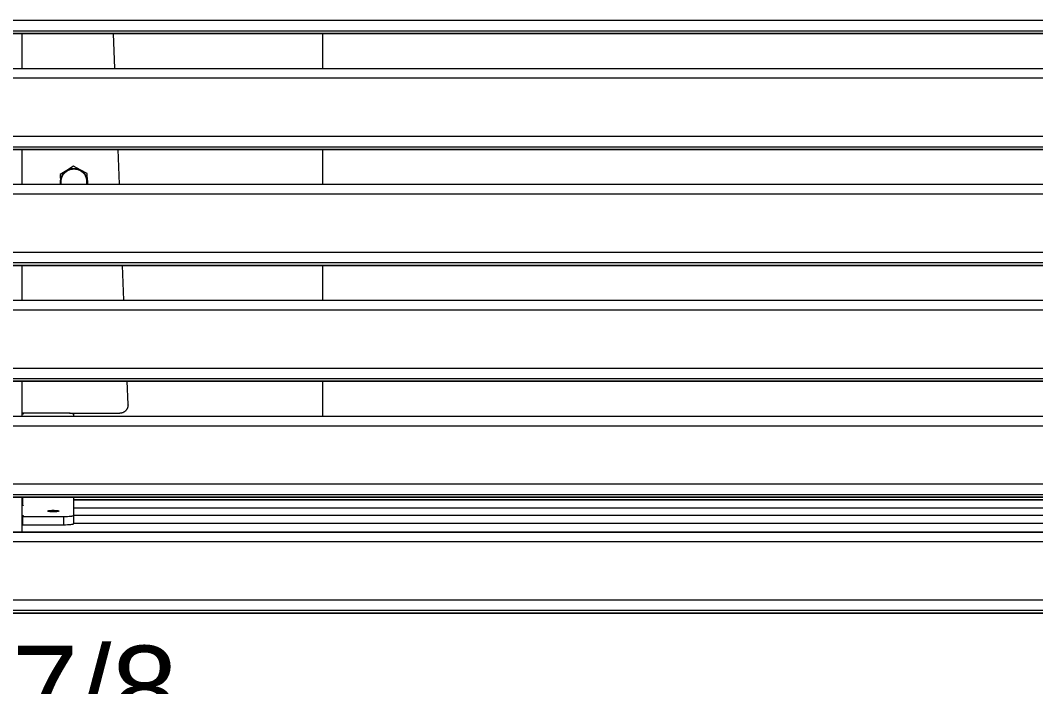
# Model space of a CAD drawing. Header units: inches. Extents: x -16 to 183, y -17 to 123.
# Drawn here: x 27.91 to 47.22, y 34.66 to 47.32 of the extents above; entities that cross this region are included whole.
import ezdxf

# ---------------------------------------------------------------- set-up
doc = ezdxf.new("R2010")
doc.units = ezdxf.units.IN
doc.layers.add('ZANO_R', color=7, linetype='Continuous', lineweight=0)
doc.layers.add('ZANO_W', color=1, linetype='Continuous', lineweight=0)
doc.styles.get("Standard").update_dxf_attribs({"font": 'arial.ttf'})
doc.dimstyles.new('amerykanie', dxfattribs={"dimtxt": 50, "dimasz": 50, "dimexe": 0.5, "dimexo": 0.5, "dimgap": 1, "dimtad": 1, "dimdec": 0, "dimzin": 0, "dimlunit": 5, "dimtxsty": 'Standard', "dimcen": 0.09, "dimclrd": 1, "dimclre": 1, "dimclrt": 1, "dimazin": 0, "dimtfac": 1, "dimtdec": 0, "dimtmove": 0, "dimatfit": 3, "dimfxl": 1, "dimtzin": 0, "dimarcsym": 1})

# ---------------------------------------------------------------- blocks, each defined once
blk = doc.blocks.new('*D363')
at = {"layer": 'ZANO_W', "color": 1, "lineweight": -2}
for p, q in [((-7.684, 35.8), (-7.684, 32.772)), ((63.182, 35.8), (63.182, 32.772)), ((-6.684, 33.272), (62.182, 33.272))]:
    blk.add_line(p, q, dxfattribs=at)
at = {"layer": 'ZANO_W', "color": 1}
for points in [[(-6.684, 33.438), (-6.684, 33.105), (-7.684, 33.272)], [(62.182, 33.105), (62.182, 33.438), (63.182, 33.272)]]:
    blk.add_solid(points, dxfattribs=at)
at = {"layer": 'ZANO_W', "color": 1, "insert": (27.749, 34.612), "char_height": 1.625, "attachment_point": 5}
blk.add_mtext('70 7/8', dxfattribs=at)

msp = doc.modelspace()

# ---------------------------------------------------------------- linework, layer by layer
at = {"layer": 'ZANO_R'}
for p, q in [((-7.48676, 47.32161), (62.98564, 47.32161)), ((62.98564, 47.11663), (-7.48676, 47.11663)), ((-7.48676, 47.07008), (62.98564, 47.07008)), ((62.98564, 47.0699), (-7.48676, 47.0699)), ((27.94629, 46.4086), (27.94629, 47.07008)), ((29.70851, 46.4086), (29.68272, 47.07008)), ((33.6652, 46.4086), (33.6652, 47.07008)), ((-7.48676, 46.40877), (62.98564, 46.40877)), ((-7.48676, 46.4086), (62.98564, 46.4086)), ((62.98564, 46.22024), (-7.48676, 46.22024)), ((-7.48676, 45.11886), (62.98564, 45.11886)), ((62.98564, 44.91387), (-7.48676, 44.91387)), ((-7.48676, 44.86732), (62.98564, 44.86732)), ((62.98564, 44.86715), (-7.48676, 44.86715)), ((27.94629, 44.20584), (27.94629, 44.86732)), ((29.79437, 44.20584), (29.76859, 44.86732)), ((33.6652, 44.20584), (33.6652, 44.86732)), ((28.79385, 44.46811), (28.66894, 44.38918)), ((28.72987, 44.41058), (28.73535, 44.41726)), ((28.73535, 44.41726), (28.74105, 44.42376)), ((28.74105, 44.42376), (28.74697, 44.43006)), ((28.74234, 44.41028), (28.74786, 44.41662)), ((28.74697, 44.43006), (28.7531, 44.43616)), ((28.74786, 44.41662), (28.7536, 44.42276)), ((28.7531, 44.43616), (28.75943, 44.44205)), ((28.7536, 44.42276), (28.75954, 44.4287)), ((28.75943, 44.44205), (28.76595, 44.44772)), ((28.75954, 44.4287), (28.76567, 44.43443)), ((28.76567, 44.43443), (28.77201, 44.43995)), ((28.76595, 44.44772), (28.77266, 44.45317)), ((28.77201, 44.43995), (28.77852, 44.44526)), ((28.77266, 44.45317), (28.77955, 44.45839)), ((28.77852, 44.44526), (28.78522, 44.45033)), ((28.77955, 44.45839), (28.78662, 44.46337)), ((28.78522, 44.45033), (28.79208, 44.45518)), ((28.78662, 44.46337), (28.79385, 44.46811)), ((28.79208, 44.45518), (28.7991, 44.45979)), ((28.91875, 44.54703), (28.79385, 44.46811)), ((28.79385, 44.46811), (28.80123, 44.4726)), ((28.7991, 44.45979), (28.80628, 44.46415)), ((28.80123, 44.4726), (28.80876, 44.47684)), ((28.80628, 44.46415), (28.81361, 44.46827)), ((28.80876, 44.47684), (28.81643, 44.48083)), ((28.81361, 44.46827), (28.82107, 44.47214)), ((28.81643, 44.48083), (28.82423, 44.48455)), ((28.82107, 44.47214), (28.82865, 44.47575)), ((28.82423, 44.48455), (28.83216, 44.48801)), ((28.82865, 44.47575), (28.83636, 44.4791)), ((28.83216, 44.48801), (28.84019, 44.4912)), ((28.83636, 44.4791), (28.84417, 44.48218)), ((28.84019, 44.4912), (28.84833, 44.49411)), ((28.84417, 44.48218), (28.85209, 44.48499)), ((28.84833, 44.49411), (28.85656, 44.49675)), ((28.85209, 44.48499), (28.8601, 44.48754)), ((28.85656, 44.49675), (28.86488, 44.49911)), ((28.8601, 44.48754), (28.86819, 44.4898)), ((28.86488, 44.49911), (28.87327, 44.50119)), ((28.86819, 44.4898), (28.87635, 44.49179)), ((28.87327, 44.50119), (28.88173, 44.50298)), ((28.87635, 44.49179), (28.88458, 44.4935)), ((28.88173, 44.50298), (28.89024, 44.50448)), ((28.88458, 44.4935), (28.89286, 44.49493)), ((28.89024, 44.50448), (28.8988, 44.5057)), ((28.89286, 44.49493), (28.90118, 44.49608)), ((28.8988, 44.5057), (28.90739, 44.50663)), ((28.90118, 44.49608), (28.90954, 44.49694)), ((28.90739, 44.50663), (28.91601, 44.50726)), ((28.90954, 44.49694), (28.91792, 44.49751)), ((28.91601, 44.50726), (28.92465, 44.50761)), ((28.91792, 44.49751), (28.92632, 44.4978)), ((29.04955, 44.47832), (28.91875, 44.54703)), ((28.92465, 44.50761), (28.93329, 44.50766)), ((28.92632, 44.4978), (28.93472, 44.4978)), ((28.93329, 44.50766), (28.94193, 44.50742)), ((28.93472, 44.4978), (28.94312, 44.49751)), ((28.94193, 44.50742), (28.95056, 44.50689)), ((28.94312, 44.49751), (28.9515, 44.49694)), ((28.95056, 44.50689), (28.95917, 44.50607)), ((28.9515, 44.49694), (28.95986, 44.49608)), ((28.95917, 44.50607), (28.96774, 44.50496)), ((28.95986, 44.49608), (28.96818, 44.49494)), ((28.96774, 44.50496), (28.97627, 44.50356)), ((28.96818, 44.49494), (28.97646, 44.49351)), ((28.97627, 44.50356), (28.98475, 44.50187)), ((28.97646, 44.49351), (28.98469, 44.4918)), ((28.98469, 44.4918), (28.99285, 44.48982)), ((28.98475, 44.50187), (28.99316, 44.4999)), ((28.99285, 44.48982), (29.00094, 44.48755)), ((28.99316, 44.4999), (29.00151, 44.49764)), ((29.00094, 44.48755), (29.00895, 44.48501)), ((29.00151, 44.49764), (29.00977, 44.4951)), ((29.00895, 44.48501), (29.01687, 44.4822)), ((29.00977, 44.4951), (29.01794, 44.49229)), ((29.01687, 44.4822), (29.02469, 44.47911)), ((29.01794, 44.49229), (29.02602, 44.4892)), ((29.02469, 44.47911), (29.03239, 44.47577)), ((29.02602, 44.4892), (29.03398, 44.48584)), ((29.03239, 44.47577), (29.03998, 44.47216)), ((29.03398, 44.48584), (29.04183, 44.48221)), ((29.03998, 44.47216), (29.04744, 44.46829)), ((29.04183, 44.48221), (29.04955, 44.47832)), ((29.04744, 44.46829), (29.05477, 44.46418)), ((29.04955, 44.47832), (29.05713, 44.47418)), ((29.18035, 44.40962), (29.04955, 44.47832)), ((29.05477, 44.46418), (29.06195, 44.45981)), ((29.05713, 44.47418), (29.06457, 44.46977)), ((29.06195, 44.45981), (29.06897, 44.4552)), ((29.06457, 44.46977), (29.07186, 44.46512)), ((29.06897, 44.4552), (29.07584, 44.45036)), ((29.07186, 44.46512), (29.07898, 44.46023)), ((29.07584, 44.45036), (29.08253, 44.44528)), ((29.07898, 44.46023), (29.08594, 44.4551)), ((29.08253, 44.44528), (29.08905, 44.43998)), ((29.08594, 44.4551), (29.09272, 44.44973)), ((29.08905, 44.43998), (29.09538, 44.43446)), ((29.09272, 44.44973), (29.09931, 44.44414)), ((29.09538, 44.43446), (29.10152, 44.42873)), ((29.09931, 44.44414), (29.10571, 44.43833)), ((29.10152, 44.42873), (29.10747, 44.42279)), ((29.10571, 44.43833), (29.11191, 44.43231)), ((29.10747, 44.42279), (29.1132, 44.41665)), ((29.11191, 44.43231), (29.11791, 44.42608)), ((29.1132, 44.41665), (29.11872, 44.41031)), ((29.11791, 44.42608), (29.12369, 44.41965)), ((29.12369, 44.41965), (29.12925, 44.41303)), ((28.66894, 44.38918), (28.67484, 44.24155)), ((28.67464, 44.2502), (28.67474, 44.25884)), ((28.67484, 44.24155), (28.67464, 44.2502)), ((28.67474, 44.25884), (28.67512, 44.26748)), ((28.67523, 44.23437), (28.67484, 44.24155)), ((28.67484, 44.24155), (28.67627, 44.20584)), ((28.67512, 44.26748), (28.6758, 44.27609)), ((28.67582, 44.22721), (28.67523, 44.23437)), ((28.6758, 44.27609), (28.67676, 44.28468)), ((28.67661, 44.22006), (28.67582, 44.22721)), ((28.67676, 44.28468), (28.67802, 44.29324)), ((28.67802, 44.29324), (28.67957, 44.30174)), ((28.67957, 44.30174), (28.6814, 44.31019)), ((28.6814, 44.31019), (28.68351, 44.31857)), ((28.68351, 44.31857), (28.68591, 44.32688)), ((28.68452, 44.25598), (28.6848, 44.26438)), ((28.68452, 44.24758), (28.68452, 44.25598)), ((28.6848, 44.23918), (28.68452, 44.24758)), ((28.6848, 44.26438), (28.68538, 44.27276)), ((28.68538, 44.2308), (28.6848, 44.23918)), ((28.68538, 44.27276), (28.68624, 44.28111)), ((28.68624, 44.22244), (28.68538, 44.2308)), ((28.68591, 44.32688), (28.68858, 44.3351)), ((28.68624, 44.28111), (28.68738, 44.28944)), ((28.68738, 44.21412), (28.68624, 44.22244)), ((28.68738, 44.28944), (28.68881, 44.29772)), ((28.68858, 44.3351), (28.69154, 44.34322)), ((28.68881, 44.29772), (28.69052, 44.30594)), ((28.69052, 44.30594), (28.69251, 44.3141)), ((28.69154, 44.34322), (28.69476, 44.35124)), ((28.69251, 44.3141), (28.69477, 44.32219)), ((28.69476, 44.35124), (28.69826, 44.35915)), ((28.69477, 44.32219), (28.69732, 44.3302)), ((28.69732, 44.3302), (28.70013, 44.33812)), ((28.69826, 44.35915), (28.70201, 44.36693)), ((28.70013, 44.33812), (28.70321, 44.34593)), ((28.70201, 44.36693), (28.70603, 44.37458)), ((28.70321, 44.34593), (28.70656, 44.35364)), ((28.70603, 44.37458), (28.71031, 44.3821)), ((28.70656, 44.35364), (28.71017, 44.36122)), ((28.71017, 44.36122), (28.71403, 44.36868)), ((28.71031, 44.3821), (28.71484, 44.38946)), ((28.71403, 44.36868), (28.71815, 44.37601)), ((28.71484, 44.38946), (28.71961, 44.39667)), ((28.71815, 44.37601), (28.72251, 44.38318)), ((28.71961, 44.39667), (28.72463, 44.40371)), ((28.72251, 44.38318), (28.72712, 44.39021)), ((28.72463, 44.40371), (28.72987, 44.41058)), ((28.72712, 44.39021), (28.73196, 44.39707)), ((28.73196, 44.39707), (28.73704, 44.40377)), ((28.73704, 44.40377), (28.74234, 44.41028)), ((29.11872, 44.41031), (29.12403, 44.4038)), ((29.12403, 44.4038), (29.1291, 44.3971)), ((29.1291, 44.3971), (29.13395, 44.39024)), ((29.12925, 44.41303), (29.13458, 44.40623)), ((29.13395, 44.39024), (29.13856, 44.38321)), ((29.13458, 44.40623), (29.13968, 44.39925)), ((29.14293, 44.37603), (29.13856, 44.38321)), ((29.13968, 44.39925), (29.14454, 44.39211)), ((29.14704, 44.36871), (29.14293, 44.37603)), ((29.14454, 44.39211), (29.14916, 44.3848)), ((29.15091, 44.36125), (29.14704, 44.36871)), ((29.14916, 44.3848), (29.15353, 44.37734)), ((29.15452, 44.35366), (29.15091, 44.36125)), ((29.15353, 44.37734), (29.15764, 44.36974)), ((29.15787, 44.34596), (29.15452, 44.35366)), ((29.15764, 44.36974), (29.16149, 44.362)), ((29.16095, 44.33814), (29.15787, 44.34596)), ((29.16377, 44.33022), (29.16095, 44.33814)), ((29.16149, 44.362), (29.16509, 44.35414)), ((29.16631, 44.32221), (29.16377, 44.33022)), ((29.16509, 44.35414), (29.16841, 44.34616)), ((29.16858, 44.31412), (29.16631, 44.32221)), ((29.16841, 44.34616), (29.17146, 44.33807)), ((29.17057, 44.30596), (29.16858, 44.31412)), ((29.17228, 44.29773), (29.17057, 44.30596)), ((29.17146, 44.33807), (29.17424, 44.32988)), ((29.17371, 44.28945), (29.17228, 44.29773)), ((29.17485, 44.28113), (29.17371, 44.28945)), ((29.17371, 44.21412), (29.17485, 44.22245)), ((29.17424, 44.32988), (29.17674, 44.32161)), ((29.17571, 44.27277), (29.17485, 44.28113)), ((29.17485, 44.22245), (29.17571, 44.23081)), ((29.17628, 44.26439), (29.17571, 44.27277)), ((29.17571, 44.23081), (29.17629, 44.23919)), ((29.17657, 44.25599), (29.17628, 44.26439)), ((29.17629, 44.23919), (29.17657, 44.24759)), ((29.17657, 44.24759), (29.17657, 44.25599)), ((29.17674, 44.32161), (29.17896, 44.31325)), ((29.17896, 44.31325), (29.18089, 44.30483)), ((29.18625, 44.26199), (29.18035, 44.40962)), ((29.18089, 44.30483), (29.18254, 44.29634)), ((29.18254, 44.29634), (29.1839, 44.28781)), ((29.18469, 44.22177), (29.18362, 44.21379)), ((29.1839, 44.28781), (29.18497, 44.27923)), ((29.1855, 44.22979), (29.18469, 44.22177)), ((29.18497, 44.27923), (29.18576, 44.27062)), ((29.18607, 44.23783), (29.1855, 44.22979)), ((29.18576, 44.27062), (29.18625, 44.26199)), ((29.18638, 44.24588), (29.18607, 44.23783)), ((29.18625, 44.26199), (29.18644, 44.25393)), ((29.18849, 44.2059), (29.18625, 44.26199)), ((29.18644, 44.25393), (29.18638, 44.24588)), ((-7.48676, 44.20602), (62.98564, 44.20602)), ((0.78024, 44.20584), (62.98564, 44.20584)), ((28.6776, 44.21293), (28.67661, 44.22006)), ((28.67879, 44.20584), (28.6776, 44.21293)), ((28.68881, 44.20584), (28.68738, 44.21412)), ((29.17228, 44.20584), (29.17371, 44.21412)), ((29.18362, 44.21379), (29.18229, 44.20584)), ((62.98564, 44.01748), (-7.48676, 44.01748)), ((-7.48676, 42.9161), (62.98564, 42.9161)), ((62.98564, 42.71111), (-7.48676, 42.71111)), ((-7.48676, 42.66456), (62.98564, 42.66456)), ((62.98564, 42.66439), (-7.48676, 42.66439)), ((27.94629, 42.00309), (27.94629, 42.66456)), ((29.88024, 42.00309), (29.85445, 42.66456)), ((33.6652, 42.00309), (33.6652, 42.66456)), ((-7.48676, 42.00326), (62.98564, 42.00326)), ((-7.48676, 42.00309), (62.98564, 42.00309)), ((62.98564, 41.81472), (-7.48676, 41.81472)), ((-7.48676, 40.71334), (62.98564, 40.71334)), ((62.98564, 40.50836), (-7.48676, 40.50836)), ((-7.48676, 40.46181), (62.98564, 40.46181)), ((62.98564, 40.46163), (-7.48676, 40.46163)), ((27.94629, 39.80033), (27.94629, 40.46181)), ((29.95763, 40.01775), (29.94032, 40.46181)), ((33.6652, 39.80033), (33.6652, 40.46181)), ((29.95327, 39.97433), (29.95191, 39.96913)), ((29.95446, 39.97958), (29.95327, 39.97433)), ((29.95546, 39.98486), (29.95446, 39.97958)), ((29.95628, 39.99017), (29.95546, 39.98486)), ((29.95692, 39.99551), (29.95628, 39.99017)), ((29.95738, 40.00087), (29.95692, 39.99551)), ((29.95766, 40.00624), (29.95738, 40.00087)), ((29.95772, 40.01468), (29.95763, 40.01775)), ((29.95775, 40.01162), (29.95766, 40.00624)), ((29.95775, 40.01162), (29.95772, 40.01468)), ((-7.48676, 39.8005), (62.98564, 39.8005)), ((-7.48676, 39.80033), (62.98564, 39.80033)), ((27.94629, 39.85414), (27.95417, 39.85414)), ((27.95024, 39.83692), (27.94629, 39.83656)), ((27.95417, 39.83738), (27.95024, 39.83692)), ((28.73369, 39.85884), (27.95417, 39.85884)), ((27.95417, 39.85884), (27.95417, 39.84478)), ((27.95417, 39.84478), (27.95656, 39.84443)), ((27.95417, 39.84478), (27.95417, 39.83738)), ((27.95656, 39.83772), (27.95417, 39.83738)), ((27.95656, 39.84443), (27.95877, 39.84404)), ((27.95877, 39.83811), (27.95656, 39.83772)), ((27.95877, 39.84404), (27.95979, 39.84384)), ((27.95979, 39.83832), (27.95877, 39.83811)), ((27.95979, 39.84384), (27.96075, 39.84362)), ((27.96075, 39.83854), (27.95979, 39.83832)), ((27.96075, 39.84362), (27.96164, 39.84339)), ((27.96164, 39.83876), (27.96075, 39.83854)), ((27.96164, 39.84339), (27.96246, 39.84316)), ((27.96246, 39.839), (27.96164, 39.83876)), ((27.96246, 39.84316), (27.96284, 39.84304)), ((27.96284, 39.83912), (27.96246, 39.839)), ((27.96284, 39.84304), (27.9632, 39.84291)), ((27.9632, 39.83924), (27.96284, 39.83912)), ((27.9632, 39.84291), (27.96353, 39.84279)), ((27.96353, 39.83936), (27.9632, 39.83924)), ((27.96353, 39.84279), (27.96384, 39.84267)), ((27.96384, 39.83949), (27.96353, 39.83936)), ((27.96384, 39.84267), (27.96413, 39.84254)), ((27.96413, 39.83962), (27.96384, 39.83949)), ((27.96413, 39.84254), (27.96427, 39.84247)), ((27.96427, 39.83968), (27.96413, 39.83962)), ((27.96427, 39.84247), (27.9644, 39.84241)), ((27.9644, 39.83974), (27.96427, 39.83968)), ((27.9644, 39.84241), (27.96453, 39.84235)), ((27.96453, 39.83981), (27.9644, 39.83974)), ((27.96453, 39.84235), (27.96464, 39.84228)), ((27.96464, 39.83987), (27.96453, 39.83981)), ((27.96464, 39.84228), (27.96476, 39.84222)), ((27.96476, 39.83994), (27.96464, 39.83987)), ((27.96476, 39.84222), (27.96486, 39.84215)), ((27.96486, 39.84), (27.96476, 39.83994)), ((27.96486, 39.84215), (27.96496, 39.84208)), ((27.96496, 39.84007), (27.96486, 39.84)), ((27.96496, 39.84208), (27.96506, 39.84202)), ((27.96506, 39.84014), (27.96496, 39.84007)), ((27.96506, 39.84202), (27.9651, 39.84199)), ((27.9651, 39.84017), (27.96506, 39.84014)), ((27.9651, 39.84199), (27.96515, 39.84195)), ((27.96515, 39.8402), (27.9651, 39.84017)), ((27.96515, 39.84195), (27.96519, 39.84192)), ((27.96519, 39.84024), (27.96515, 39.8402)), ((27.96519, 39.84192), (27.96523, 39.84189)), ((27.96523, 39.84027), (27.96519, 39.84024)), ((27.96523, 39.84189), (27.96526, 39.84185)), ((27.96526, 39.8403), (27.96523, 39.84027)), ((27.96526, 39.84185), (27.9653, 39.84182)), ((27.9653, 39.84034), (27.96526, 39.8403)), ((27.9653, 39.84182), (27.96534, 39.84179)), ((27.96534, 39.84037), (27.9653, 39.84034)), ((27.96534, 39.84179), (27.96537, 39.84175)), ((27.96537, 39.8404), (27.96534, 39.84037)), ((27.96537, 39.84175), (27.9654, 39.84172)), ((27.9654, 39.84044), (27.96537, 39.8404)), ((27.9654, 39.84172), (27.96543, 39.84169)), ((27.96543, 39.84047), (27.9654, 39.84044)), ((27.96543, 39.84169), (27.96546, 39.84165)), ((27.96546, 39.8405), (27.96543, 39.84047)), ((27.96546, 39.84165), (27.96549, 39.84162)), ((27.96549, 39.84054), (27.96546, 39.8405)), ((27.96549, 39.84162), (27.96551, 39.84158)), ((27.96551, 39.84057), (27.96549, 39.84054)), ((27.96551, 39.84158), (27.96554, 39.84155)), ((27.96554, 39.8406), (27.96551, 39.84057)), ((27.96554, 39.84155), (27.96556, 39.84152)), ((27.96556, 39.84064), (27.96554, 39.8406)), ((27.96556, 39.84152), (27.96558, 39.84148)), ((27.96558, 39.84067), (27.96556, 39.84064)), ((27.96558, 39.84148), (27.9656, 39.84145)), ((27.9656, 39.8407), (27.96558, 39.84067)), ((27.9656, 39.84145), (27.96562, 39.84142)), ((27.96562, 39.84074), (27.9656, 39.8407)), ((27.96562, 39.84142), (27.96563, 39.84138)), ((27.96563, 39.84077), (27.96562, 39.84074)), ((27.96563, 39.84138), (27.96565, 39.84135)), ((27.96565, 39.84081), (27.96563, 39.84077)), ((27.96565, 39.84135), (27.96566, 39.84131)), ((27.96566, 39.84084), (27.96565, 39.84081)), ((27.96566, 39.84131), (27.96567, 39.84128)), ((27.96567, 39.84087), (27.96566, 39.84084)), ((27.96567, 39.84128), (27.96568, 39.84125)), ((27.96568, 39.84091), (27.96567, 39.84087)), ((27.96568, 39.84125), (27.96569, 39.84121)), ((27.96569, 39.84094), (27.96568, 39.84091)), ((27.96569, 39.84121), (27.96569, 39.84118)), ((27.96569, 39.84118), (27.9657, 39.84114)), ((27.9657, 39.84101), (27.96569, 39.84098)), ((27.96569, 39.84098), (27.96569, 39.84094)), ((27.9657, 39.84114), (27.9657, 39.84111)), ((27.9657, 39.84111), (27.9657, 39.84108)), ((27.9657, 39.84108), (27.9657, 39.84104)), ((27.9657, 39.84104), (27.9657, 39.84101)), ((28.76951, 39.8584), (28.73369, 39.85884)), ((28.80615, 39.857), (28.76951, 39.8584)), ((28.84141, 39.85457), (28.80615, 39.857)), ((28.85777, 39.85299), (28.84141, 39.85457)), ((28.84628, 39.85414), (29.80027, 39.85414)), ((28.87289, 39.85117), (28.85777, 39.85299)), ((28.88652, 39.84916), (28.87289, 39.85117)), ((28.89271, 39.84809), (28.88652, 39.84916)), ((28.89846, 39.84699), (28.89271, 39.84809)), ((28.90374, 39.84585), (28.89846, 39.84699)), ((28.90855, 39.84469), (28.90374, 39.84585)), ((28.91288, 39.8435), (28.90855, 39.84469)), ((28.91486, 39.8429), (28.91288, 39.8435)), ((28.91672, 39.8423), (28.91486, 39.8429)), ((28.91846, 39.84169), (28.91672, 39.8423)), ((28.92008, 39.84109), (28.91846, 39.84169)), ((28.92157, 39.84048), (28.92008, 39.84109)), ((28.92295, 39.83987), (28.92157, 39.84048)), ((28.92359, 39.83956), (28.92295, 39.83987)), ((28.9242, 39.83926), (28.92359, 39.83956)), ((28.92478, 39.83895), (28.9242, 39.83926)), ((28.92534, 39.83864), (28.92478, 39.83895)), ((28.92586, 39.83834), (28.92534, 39.83864)), ((28.92636, 39.83804), (28.92586, 39.83834)), ((28.92682, 39.83773), (28.92636, 39.83804)), ((28.92726, 39.83743), (28.92682, 39.83773)), ((28.92767, 39.83712), (28.92726, 39.83743)), ((28.92786, 39.83697), (28.92767, 39.83712)), ((28.92805, 39.83682), (28.92786, 39.83697)), ((28.92823, 39.83667), (28.92805, 39.83682)), ((28.9284, 39.83652), (28.92823, 39.83667)), ((28.92857, 39.83637), (28.9284, 39.83652)), ((28.92872, 39.83622), (28.92857, 39.83637)), ((28.92888, 39.83606), (28.92872, 39.83622)), ((28.92902, 39.83591), (28.92888, 39.83606)), ((28.92916, 39.83576), (28.92902, 39.83591)), ((28.92929, 39.83561), (28.92916, 39.83576)), ((28.92941, 39.83546), (28.92929, 39.83561)), ((28.92953, 39.83531), (28.92941, 39.83546)), ((28.92964, 39.83516), (28.92953, 39.83531)), ((28.92975, 39.83502), (28.92964, 39.83516)), ((28.92985, 39.83487), (28.92975, 39.83502)), ((28.92994, 39.83472), (28.92985, 39.83487)), ((28.93002, 39.83457), (28.92994, 39.83472)), ((28.9301, 39.83442), (28.93002, 39.83457)), ((28.93017, 39.83427), (28.9301, 39.83442)), ((28.93024, 39.83412), (28.93017, 39.83427)), ((28.9303, 39.83398), (28.93024, 39.83412)), ((28.93035, 39.83383), (28.9303, 39.83398)), ((28.9304, 39.83368), (28.93035, 39.83383)), ((28.93044, 39.83354), (28.9304, 39.83368)), ((28.93047, 39.83339), (28.93044, 39.83354)), ((28.9305, 39.83324), (28.93047, 39.83339)), ((28.93052, 39.8331), (28.9305, 39.83324)), ((28.93053, 39.83295), (28.93052, 39.8331)), ((28.93054, 39.83281), (28.93053, 39.83295)), ((28.93054, 39.83266), (28.93054, 39.83281)), ((28.93054, 39.80033), (28.93054, 39.83266)), ((29.80565, 39.85423), (29.80027, 39.85414)), ((29.81102, 39.8545), (29.80565, 39.85423)), ((29.81637, 39.85496), (29.81102, 39.8545)), ((29.82171, 39.8556), (29.81637, 39.85496)), ((29.82703, 39.85643), (29.82171, 39.8556)), ((29.83231, 39.85743), (29.82703, 39.85643)), ((29.83756, 39.85861), (29.83231, 39.85743)), ((29.84276, 39.85998), (29.83756, 39.85861)), ((29.84791, 39.86152), (29.84276, 39.85998)), ((29.85301, 39.86323), (29.84791, 39.86152)), ((29.85804, 39.86512), (29.85301, 39.86323)), ((29.86301, 39.86717), (29.85804, 39.86512)), ((29.86791, 39.8694), (29.86301, 39.86717)), ((29.87272, 39.87179), (29.86791, 39.8694)), ((29.87745, 39.87435), (29.87272, 39.87179)), ((29.88209, 39.87706), (29.87745, 39.87435)), ((29.88664, 39.87993), (29.88209, 39.87706)), ((29.89109, 39.88296), (29.88664, 39.87993)), ((29.89543, 39.88614), (29.89109, 39.88296)), ((29.89965, 39.88946), (29.89543, 39.88614)), ((29.90377, 39.89292), (29.89965, 39.88946)), ((29.90776, 39.89652), (29.90377, 39.89292)), ((29.91163, 39.90026), (29.90776, 39.89652)), ((29.91536, 39.90413), (29.91163, 39.90026)), ((29.91897, 39.90812), (29.91536, 39.90413)), ((29.92243, 39.91223), (29.91897, 39.90812)), ((29.92575, 39.91646), (29.92243, 39.91223)), ((29.92893, 39.9208), (29.92575, 39.91646)), ((29.93195, 39.92525), (29.92893, 39.9208)), ((29.93482, 39.92979), (29.93195, 39.92525)), ((29.93754, 39.93443), (29.93482, 39.92979)), ((29.94009, 39.93917), (29.93754, 39.93443)), ((29.94249, 39.94398), (29.94009, 39.93917)), ((29.94471, 39.94888), (29.94249, 39.94398)), ((29.94677, 39.95384), (29.94471, 39.94888)), ((29.94866, 39.95888), (29.94677, 39.95384)), ((29.95037, 39.96398), (29.94866, 39.95888)), ((29.95191, 39.96913), (29.95037, 39.96398)), ((62.98564, 39.61197), (-7.48676, 39.61197)), ((-7.48676, 38.51059), (62.98564, 38.51059)), ((62.98564, 38.3056), (-7.48676, 38.3056)), ((-7.48676, 38.25905), (62.98564, 38.25905)), ((62.98564, 38.25888), (-7.48676, 38.25888)), ((27.94629, 37.59757), (27.94629, 38.25905)), ((27.95417, 38.25905), (27.95417, 38.10659)), ((28.93054, 37.91752), (28.93054, 38.25905)), ((27.94629, 38.2082), (27.95417, 38.2082)), ((27.95417, 38.20645), (27.94629, 38.20645)), ((27.95024, 38.09873), (27.94629, 38.09838)), ((27.95417, 38.09919), (27.95024, 38.09873)), ((27.95417, 38.10659), (27.95656, 38.10625)), ((27.95417, 38.10659), (27.95417, 38.09919)), ((27.95641, 38.09951), (27.95417, 38.09919)), ((27.9585, 38.09987), (27.95641, 38.09951)), ((27.95656, 38.10625), (27.95864, 38.10588)), ((27.95948, 38.10007), (27.9585, 38.09987)), ((27.95864, 38.10588), (27.9596, 38.10569)), ((27.9604, 38.10027), (27.95948, 38.10007)), ((27.9596, 38.10569), (27.96052, 38.10549)), ((27.96126, 38.10048), (27.9604, 38.10027)), ((27.96052, 38.10549), (27.96137, 38.10528)), ((27.96206, 38.10069), (27.96126, 38.10048)), ((27.96137, 38.10528), (27.96216, 38.10506)), ((27.96244, 38.1008), (27.96206, 38.10069)), ((27.96216, 38.10506), (27.96253, 38.10495)), ((27.96279, 38.10092), (27.96244, 38.1008)), ((27.96253, 38.10495), (27.96288, 38.10483)), ((27.96313, 38.10103), (27.96279, 38.10092)), ((27.96288, 38.10483), (27.96322, 38.10472)), ((27.96345, 38.10115), (27.96313, 38.10103)), ((27.96322, 38.10472), (27.96353, 38.1046)), ((27.96375, 38.10126), (27.96345, 38.10115)), ((27.96353, 38.1046), (27.96382, 38.10449)), ((27.96403, 38.10138), (27.96375, 38.10126)), ((27.96382, 38.10449), (27.9641, 38.10437)), ((27.96429, 38.1015), (27.96403, 38.10138)), ((27.9641, 38.10437), (27.96423, 38.10431)), ((27.96423, 38.10431), (27.96435, 38.10425)), ((27.96441, 38.10156), (27.96429, 38.1015)), ((27.96435, 38.10425), (27.96447, 38.10419)), ((27.96453, 38.10162), (27.96441, 38.10156)), ((27.96447, 38.10419), (27.96459, 38.10413)), ((27.96464, 38.10168), (27.96453, 38.10162)), ((27.96459, 38.10413), (27.96469, 38.10407)), ((27.96474, 38.10174), (27.96464, 38.10168)), ((27.96469, 38.10407), (27.9648, 38.104)), ((27.96484, 38.10181), (27.96474, 38.10174)), ((27.9648, 38.104), (27.9649, 38.10394)), ((27.96494, 38.10187), (27.96484, 38.10181)), ((27.9649, 38.10394), (27.96499, 38.10388)), ((27.96503, 38.10193), (27.96494, 38.10187)), ((27.96499, 38.10388), (27.96507, 38.10382)), ((27.96511, 38.10199), (27.96503, 38.10193)), ((27.96507, 38.10382), (27.96516, 38.10376)), ((27.96515, 38.10202), (27.96511, 38.10199)), ((27.96519, 38.10205), (27.96515, 38.10202)), ((27.96516, 38.10376), (27.96519, 38.10373)), ((27.96519, 38.10373), (27.96523, 38.10369)), ((27.96523, 38.10208), (27.96519, 38.10205)), ((27.96523, 38.10369), (27.96527, 38.10366)), ((27.96526, 38.10212), (27.96523, 38.10208)), ((27.9653, 38.10215), (27.96526, 38.10212)), ((27.96527, 38.10366), (27.9653, 38.10363)), ((27.9653, 38.10363), (27.96533, 38.1036)), ((27.96533, 38.10218), (27.9653, 38.10215)), ((27.96533, 38.1036), (27.96537, 38.10357)), ((27.96536, 38.10221), (27.96533, 38.10218)), ((27.96539, 38.10224), (27.96536, 38.10221)), ((27.96537, 38.10357), (27.9654, 38.10354)), ((27.96542, 38.10227), (27.96539, 38.10224)), ((27.9654, 38.10354), (27.96542, 38.10351)), ((27.96542, 38.10351), (27.96545, 38.10348)), ((27.96545, 38.1023), (27.96542, 38.10227)), ((27.96545, 38.10348), (27.96548, 38.10344)), ((27.96548, 38.10234), (27.96545, 38.1023)), ((27.96548, 38.10344), (27.9655, 38.10341)), ((27.9655, 38.10237), (27.96548, 38.10234)), ((27.9655, 38.10341), (27.96553, 38.10338)), ((27.96552, 38.1024), (27.9655, 38.10237)), ((27.96555, 38.10243), (27.96552, 38.1024)), ((27.96553, 38.10338), (27.96555, 38.10335)), ((27.96555, 38.10335), (27.96557, 38.10332)), ((27.96557, 38.10246), (27.96555, 38.10243)), ((27.96557, 38.10332), (27.96559, 38.10329)), ((27.96558, 38.10249), (27.96557, 38.10246)), ((27.9656, 38.10252), (27.96558, 38.10249)), ((27.96559, 38.10329), (27.9656, 38.10325)), ((27.9656, 38.10325), (27.96562, 38.10322)), ((27.96562, 38.10256), (27.9656, 38.10252)), ((27.96562, 38.10322), (27.96563, 38.10319)), ((27.96563, 38.10259), (27.96562, 38.10256)), ((27.96563, 38.10319), (27.96565, 38.10316)), ((27.96565, 38.10262), (27.96563, 38.10259)), ((27.96565, 38.10316), (27.96566, 38.10313)), ((27.96566, 38.10265), (27.96565, 38.10262)), ((27.96566, 38.10313), (27.96567, 38.1031)), ((27.96567, 38.10268), (27.96566, 38.10265)), ((27.96567, 38.1031), (27.96568, 38.10306)), ((27.96568, 38.10271), (27.96567, 38.10268)), ((27.96568, 38.10306), (27.96568, 38.10303)), ((27.96568, 38.10303), (27.96569, 38.103)), ((27.96569, 38.10278), (27.96568, 38.10275)), ((27.96568, 38.10275), (27.96568, 38.10271)), ((27.96569, 38.103), (27.96569, 38.10297)), ((27.96569, 38.10297), (27.9657, 38.10294)), ((27.9657, 38.10284), (27.96569, 38.10281)), ((27.96569, 38.10281), (27.96569, 38.10278)), ((27.9657, 38.10294), (27.9657, 38.10291)), ((27.9657, 38.10291), (27.9657, 38.10287)), ((27.9657, 38.10287), (27.9657, 38.10284)), ((28.93054, 38.2082), (59.44234, 38.2082)), ((59.44234, 38.20645), (28.93054, 38.20645)), ((28.93054, 38.05986), (59.44234, 38.05986)), ((27.94629, 37.91362), (27.95162, 37.91311)), ((27.95162, 37.91311), (27.95402, 37.91282)), ((27.95402, 37.91282), (27.95622, 37.91251)), ((27.95605, 37.90567), (27.95417, 37.9054)), ((27.95417, 37.9054), (27.95417, 37.89134)), ((27.95417, 37.89134), (28.73369, 37.89134)), ((27.95417, 37.89134), (27.95417, 37.73526)), ((27.95782, 37.90596), (27.95605, 37.90567)), ((27.95622, 37.91251), (27.95819, 37.91218)), ((27.95945, 37.90627), (27.95782, 37.90596)), ((27.95819, 37.91218), (27.95993, 37.91183)), ((27.96021, 37.90644), (27.95945, 37.90627)), ((27.95993, 37.91183), (27.96072, 37.91165)), ((27.96093, 37.9066), (27.96021, 37.90644)), ((27.96072, 37.91165), (27.96144, 37.91147)), ((27.9616, 37.90678), (27.96093, 37.9066)), ((27.96144, 37.91147), (27.9621, 37.91129)), ((27.96223, 37.90695), (27.9616, 37.90678)), ((27.9621, 37.91129), (27.9627, 37.91111)), ((27.96281, 37.90713), (27.96223, 37.90695)), ((27.9627, 37.91111), (27.96321, 37.91094)), ((27.96334, 37.90732), (27.96281, 37.90713)), ((27.96321, 37.91094), (27.96344, 37.91085)), ((27.96359, 37.90741), (27.96334, 37.90732)), ((27.96344, 37.91085), (27.96367, 37.91076)), ((27.96382, 37.90751), (27.96359, 37.90741)), ((27.96367, 37.91076), (27.96388, 37.91067)), ((27.96404, 37.9076), (27.96382, 37.90751)), ((27.96388, 37.91067), (27.96409, 37.91058)), ((27.96425, 37.9077), (27.96404, 37.9076)), ((27.96409, 37.91058), (27.96428, 37.91049)), ((27.96444, 37.90779), (27.96425, 37.9077)), ((27.96428, 37.91049), (27.96446, 37.9104)), ((27.96462, 37.90789), (27.96444, 37.90779)), ((27.96446, 37.9104), (27.96463, 37.91031)), ((27.96471, 37.90794), (27.96462, 37.90789)), ((27.96463, 37.91031), (27.96472, 37.91027)), ((27.96479, 37.90798), (27.96471, 37.90794)), ((27.96472, 37.91027), (27.96479, 37.91022)), ((27.96479, 37.91022), (27.96487, 37.91017)), ((27.96487, 37.90803), (27.96479, 37.90798)), ((27.96487, 37.91017), (27.96494, 37.91013)), ((27.96494, 37.90808), (27.96487, 37.90803)), ((27.96494, 37.91013), (27.96501, 37.91008)), ((27.96501, 37.90813), (27.96494, 37.90808)), ((27.96501, 37.91008), (27.96507, 37.91003)), ((27.96508, 37.90818), (27.96501, 37.90813)), ((27.96507, 37.91003), (27.96514, 37.90998)), ((27.96514, 37.90823), (27.96508, 37.90818)), ((27.96514, 37.90998), (27.9652, 37.90994)), ((27.96521, 37.90828), (27.96514, 37.90823)), ((27.9652, 37.90994), (27.96525, 37.90989)), ((27.96526, 37.90833), (27.96521, 37.90828)), ((27.96525, 37.90989), (27.9653, 37.90984)), ((27.96532, 37.90837), (27.96526, 37.90833)), ((27.9653, 37.90984), (27.96535, 37.90979)), ((27.96534, 37.9084), (27.96532, 37.90837)), ((27.96537, 37.90842), (27.96534, 37.9084)), ((27.96535, 37.90979), (27.96538, 37.90977)), ((27.96539, 37.90845), (27.96537, 37.90842)), ((27.96538, 37.90977), (27.9654, 37.90975)), ((27.96541, 37.90847), (27.96539, 37.90845)), ((27.9654, 37.90975), (27.96542, 37.90972)), ((27.96543, 37.9085), (27.96541, 37.90847)), ((27.96542, 37.90972), (27.96544, 37.9097)), ((27.96546, 37.90852), (27.96543, 37.9085)), ((27.96544, 37.9097), (27.96546, 37.90967)), ((27.96546, 37.90967), (27.96548, 37.90965)), ((27.96548, 37.90855), (27.96546, 37.90852)), ((27.96548, 37.90965), (27.9655, 37.90963)), ((27.9655, 37.90857), (27.96548, 37.90855)), ((27.9655, 37.90963), (27.96552, 37.9096)), ((27.96551, 37.9086), (27.9655, 37.90857)), ((27.96553, 37.90862), (27.96551, 37.9086)), ((27.96552, 37.9096), (27.96554, 37.90958)), ((27.96555, 37.90865), (27.96553, 37.90862)), ((27.96554, 37.90958), (27.96555, 37.90955)), ((27.96555, 37.90955), (27.96557, 37.90953)), ((27.96556, 37.90867), (27.96555, 37.90865)), ((27.96558, 37.90869), (27.96556, 37.90867)), ((27.96557, 37.90953), (27.96558, 37.9095)), ((27.96558, 37.9095), (27.9656, 37.90948)), ((27.96559, 37.90872), (27.96558, 37.90869)), ((27.96561, 37.90874), (27.96559, 37.90872)), ((27.9656, 37.90948), (27.96561, 37.90946)), ((27.96561, 37.90946), (27.96562, 37.90943)), ((27.96562, 37.90877), (27.96561, 37.90874)), ((27.96562, 37.90943), (27.96563, 37.90941)), ((27.96563, 37.90879), (27.96562, 37.90877)), ((27.96563, 37.90941), (27.96564, 37.90938)), ((27.96564, 37.90882), (27.96563, 37.90879)), ((27.96564, 37.90938), (27.96565, 37.90936)), ((27.96565, 37.90884), (27.96564, 37.90882)), ((27.96565, 37.90936), (27.96566, 37.90933)), ((27.96566, 37.90887), (27.96565, 37.90884)), ((27.96566, 37.90933), (27.96567, 37.90931)), ((27.96567, 37.90889), (27.96566, 37.90887)), ((27.96567, 37.90931), (27.96567, 37.90929)), ((27.96567, 37.90929), (27.96568, 37.90926)), ((27.96568, 37.90894), (27.96567, 37.90892)), ((27.96567, 37.90892), (27.96567, 37.90889)), ((27.96568, 37.90926), (27.96569, 37.90924)), ((27.96569, 37.90897), (27.96568, 37.90894)), ((27.96569, 37.90924), (27.96569, 37.90921)), ((27.96569, 37.90921), (27.96569, 37.90919)), ((27.96569, 37.90919), (27.9657, 37.90916)), ((27.9657, 37.90904), (27.96569, 37.90902)), ((27.96569, 37.90902), (27.96569, 37.90899)), ((27.96569, 37.90899), (27.96569, 37.90897)), ((27.9657, 37.90916), (27.9657, 37.90914)), ((27.9657, 37.90914), (27.9657, 37.90911)), ((27.9657, 37.90911), (27.9657, 37.90909)), ((27.9657, 37.90909), (27.9657, 37.90906)), ((27.9657, 37.90906), (27.9657, 37.90904)), ((28.43055, 37.99568), (28.43056, 37.99576)), ((28.43055, 37.9956), (28.43055, 37.99568)), ((28.43055, 37.99553), (28.43055, 37.9956)), ((28.43055, 37.99545), (28.43055, 37.99553)), ((28.43055, 37.99537), (28.43055, 37.99545)), ((28.43056, 37.99529), (28.43055, 37.99537)), ((28.43056, 37.99576), (28.43057, 37.99584)), ((28.43057, 37.99521), (28.43056, 37.99529)), ((28.43057, 37.99584), (28.43059, 37.99592)), ((28.43059, 37.99513), (28.43057, 37.99521)), ((28.43059, 37.99592), (28.4306, 37.996)), ((28.4306, 37.99505), (28.43059, 37.99513)), ((28.4306, 37.996), (28.43063, 37.99608)), ((28.43063, 37.99497), (28.4306, 37.99505)), ((28.43063, 37.99608), (28.43065, 37.99616)), ((28.43065, 37.9949), (28.43063, 37.99497)), ((28.43065, 37.99616), (28.43068, 37.99624)), ((28.43068, 37.99482), (28.43065, 37.9949)), ((28.43068, 37.99624), (28.43071, 37.99631)), ((28.43071, 37.99474), (28.43068, 37.99482)), ((28.43071, 37.99631), (28.43075, 37.99639)), ((28.43075, 37.99466), (28.43071, 37.99474)), ((28.43075, 37.99639), (28.43078, 37.99647)), ((28.43078, 37.99458), (28.43075, 37.99466)), ((28.43078, 37.99647), (28.43083, 37.99655)), ((28.43083, 37.9945), (28.43078, 37.99458)), ((28.43083, 37.99655), (28.43087, 37.99664)), ((28.43087, 37.99442), (28.43083, 37.9945)), ((28.43087, 37.99664), (28.43092, 37.99672)), ((28.43092, 37.99434), (28.43087, 37.99442)), ((28.43092, 37.99672), (28.43098, 37.9968)), ((28.43098, 37.99426), (28.43092, 37.99434)), ((28.43098, 37.9968), (28.43103, 37.99688)), ((28.43103, 37.99417), (28.43098, 37.99426)), ((28.43103, 37.99688), (28.43109, 37.99696)), ((28.43109, 37.99409), (28.43103, 37.99417)), ((28.43109, 37.99696), (28.43116, 37.99704)), ((28.43116, 37.99401), (28.43109, 37.99409)), ((28.43116, 37.99704), (28.43122, 37.99712)), ((28.43122, 37.99393), (28.43116, 37.99401)), ((28.43122, 37.99712), (28.43129, 37.9972)), ((28.43129, 37.99385), (28.43122, 37.99393)), ((28.43129, 37.9972), (28.43137, 37.99728)), ((28.43137, 37.99377), (28.43129, 37.99385)), ((28.43137, 37.99728), (28.43145, 37.99736)), ((28.43145, 37.99369), (28.43137, 37.99377)), ((28.43145, 37.99736), (28.43153, 37.99744)), ((28.43153, 37.99361), (28.43145, 37.99369)), ((28.43153, 37.99744), (28.43161, 37.99753)), ((28.43161, 37.99353), (28.43153, 37.99361)), ((28.43161, 37.99753), (28.4317, 37.99761)), ((28.4317, 37.99344), (28.43161, 37.99353)), ((28.4317, 37.99761), (28.4318, 37.99769)), ((28.4318, 37.99336), (28.4317, 37.99344)), ((28.4318, 37.99769), (28.43189, 37.99777)), ((28.43189, 37.99328), (28.4318, 37.99336)), ((28.43189, 37.99777), (28.43199, 37.99785)), ((28.43199, 37.9932), (28.43189, 37.99328)), ((28.43199, 37.99785), (28.4321, 37.99793)), ((28.4321, 37.99312), (28.43199, 37.9932)), ((28.4321, 37.99793), (28.43232, 37.9981)), ((28.43232, 37.99295), (28.4321, 37.99312)), ((28.43232, 37.9981), (28.43256, 37.99826)), ((28.43256, 37.99279), (28.43232, 37.99295)), ((28.43256, 37.99826), (28.43281, 37.99843)), ((28.43281, 37.99262), (28.43256, 37.99279)), ((28.43281, 37.99843), (28.43307, 37.99859)), ((28.43307, 37.99246), (28.43281, 37.99262)), ((28.43307, 37.99859), (28.43336, 37.99876)), ((28.43336, 37.9923), (28.43307, 37.99246)), ((28.43336, 37.99876), (28.43366, 37.99892)), ((28.43366, 37.99213), (28.43336, 37.9923)), ((28.43366, 37.99892), (28.43397, 37.99909)), ((28.43397, 37.99197), (28.43366, 37.99213)), ((28.43397, 37.99909), (28.4343, 37.99925)), ((28.4343, 37.9918), (28.43397, 37.99197)), ((28.4343, 37.99925), (28.43465, 37.99942)), ((28.43465, 37.99164), (28.4343, 37.9918)), ((28.43465, 37.99942), (28.43539, 37.99974)), ((28.43539, 37.99131), (28.43465, 37.99164)), ((28.43539, 37.99974), (28.4362, 38.00007)), ((28.4362, 37.99098), (28.43539, 37.99131)), ((28.4362, 38.00007), (28.43707, 38.0004)), ((28.43707, 37.99065), (28.4362, 37.99098)), ((28.43707, 38.0004), (28.43801, 38.00073)), ((28.43801, 37.99032), (28.43707, 37.99065)), ((28.43801, 38.00073), (28.43901, 38.00105)), ((28.43901, 37.99), (28.43801, 37.99032)), ((28.43901, 38.00105), (28.44008, 38.00138)), ((28.44008, 37.98967), (28.43901, 37.99)), ((28.44008, 38.00138), (28.44242, 38.00202)), ((28.44242, 37.98903), (28.44008, 37.98967)), ((28.44242, 38.00202), (28.44502, 38.00265)), ((28.44502, 37.9884), (28.44242, 37.98903)), ((28.44502, 38.00265), (28.44787, 38.00326)), ((28.44787, 37.98779), (28.44502, 37.9884)), ((28.44787, 38.00326), (28.45098, 38.00386)), ((28.45098, 37.98719), (28.44787, 37.98779)), ((28.45098, 38.00386), (28.45432, 38.00444)), ((28.45432, 37.98662), (28.45098, 37.98719)), ((28.45432, 38.00444), (28.46168, 38.00552)), ((28.46168, 37.98553), (28.45432, 37.98662)), ((28.46168, 38.00552), (28.46984, 38.0065)), ((28.46984, 37.98455), (28.46168, 37.98553)), ((28.46984, 38.0065), (28.47868, 38.00736)), ((28.47868, 37.98369), (28.46984, 37.98455)), ((28.47868, 38.00736), (28.49772, 38.00867)), ((28.49772, 37.98238), (28.47868, 37.98369)), ((28.49772, 38.00867), (28.5175, 38.00943)), ((28.5175, 37.98163), (28.49772, 37.98238)), ((28.5175, 38.00943), (28.53684, 38.00966)), ((28.53684, 37.98139), (28.5175, 37.98163)), ((28.53684, 38.00966), (28.53684, 37.98139)), ((28.53684, 38.00966), (28.55619, 38.00943)), ((28.55619, 37.98163), (28.53684, 37.98139)), ((28.55619, 38.00943), (28.57597, 38.00867)), ((28.57597, 37.98238), (28.55619, 37.98163)), ((28.57597, 38.00867), (28.59501, 38.00736)), ((28.59501, 37.98369), (28.57597, 37.98238)), ((28.59501, 38.00736), (28.60384, 38.0065)), ((28.60384, 37.98455), (28.59501, 37.98369)), ((28.60384, 38.0065), (28.61201, 38.00552)), ((28.61201, 37.98553), (28.60384, 37.98455)), ((28.61201, 38.00552), (28.61937, 38.00444)), ((28.61937, 37.98662), (28.61201, 37.98553)), ((28.61937, 38.00444), (28.62271, 38.00386)), ((28.62271, 37.98719), (28.61937, 37.98662)), ((28.62271, 38.00386), (28.62582, 38.00326)), ((28.62582, 37.98779), (28.62271, 37.98719)), ((28.62582, 38.00326), (28.62867, 38.00265)), ((28.62867, 37.9884), (28.62582, 37.98779)), ((28.62867, 38.00265), (28.63127, 38.00202)), ((28.63127, 37.98903), (28.62867, 37.9884)), ((28.63127, 38.00202), (28.63361, 38.00138)), ((28.63361, 37.98967), (28.63127, 37.98903)), ((28.63361, 38.00138), (28.63468, 38.00105)), ((28.63468, 37.99), (28.63361, 37.98967)), ((28.63468, 38.00105), (28.63568, 38.00073)), ((28.63568, 37.99032), (28.63468, 37.99)), ((28.63568, 38.00073), (28.63662, 38.0004)), ((28.63662, 37.99065), (28.63568, 37.99032)), ((28.63662, 38.0004), (28.63749, 38.00007)), ((28.63749, 37.99098), (28.63662, 37.99065)), ((28.63749, 38.00007), (28.6383, 37.99974)), ((28.6383, 37.99131), (28.63749, 37.99098)), ((28.6383, 37.99974), (28.63904, 37.99942)), ((28.63904, 37.99164), (28.6383, 37.99131)), ((28.63904, 37.99942), (28.63939, 37.99925)), ((28.63939, 37.9918), (28.63904, 37.99164)), ((28.63939, 37.99925), (28.63972, 37.99909)), ((28.63972, 37.99197), (28.63939, 37.9918)), ((28.63972, 37.99909), (28.64003, 37.99892)), ((28.64003, 37.99213), (28.63972, 37.99197)), ((28.64003, 37.99892), (28.64033, 37.99876)), ((28.64033, 37.9923), (28.64003, 37.99213)), ((28.64033, 37.99876), (28.64061, 37.99859)), ((28.64061, 37.99246), (28.64033, 37.9923)), ((28.64061, 37.99859), (28.64088, 37.99843)), ((28.64088, 37.99262), (28.64061, 37.99246)), ((28.64088, 37.99843), (28.64113, 37.99826)), ((28.64113, 37.99279), (28.64088, 37.99262)), ((28.64113, 37.99826), (28.64137, 37.9981)), ((28.64137, 37.99295), (28.64113, 37.99279)), ((28.64137, 37.9981), (28.64159, 37.99793)), ((28.64159, 37.99312), (28.64137, 37.99295)), ((28.64159, 37.99793), (28.64169, 37.99785)), ((28.64169, 37.9932), (28.64159, 37.99312)), ((28.64169, 37.99785), (28.64179, 37.99777)), ((28.64179, 37.99328), (28.64169, 37.9932)), ((28.64179, 37.99777), (28.64189, 37.99769)), ((28.64189, 37.99336), (28.64179, 37.99328)), ((28.64189, 37.99769), (28.64198, 37.99761)), ((28.64198, 37.99344), (28.64189, 37.99336)), ((28.64198, 37.99761), (28.64207, 37.99753)), ((28.64207, 37.99353), (28.64198, 37.99344)), ((28.64207, 37.99753), (28.64216, 37.99744)), ((28.64216, 37.99361), (28.64207, 37.99353)), ((28.64216, 37.99744), (28.64224, 37.99736)), ((28.64224, 37.99369), (28.64216, 37.99361)), ((28.64224, 37.99736), (28.64232, 37.99728)), ((28.64232, 37.99377), (28.64224, 37.99369)), ((28.64232, 37.99728), (28.6424, 37.9972)), ((28.6424, 37.99385), (28.64232, 37.99377)), ((28.6424, 37.9972), (28.64247, 37.99712)), ((28.64247, 37.99393), (28.6424, 37.99385)), ((28.64247, 37.99712), (28.64253, 37.99704)), ((28.64253, 37.99401), (28.64247, 37.99393)), ((28.64253, 37.99704), (28.6426, 37.99696)), ((28.6426, 37.99409), (28.64253, 37.99401)), ((28.6426, 37.99696), (28.64266, 37.99688)), ((28.64266, 37.99417), (28.6426, 37.99409)), ((28.64266, 37.99688), (28.64271, 37.9968)), ((28.64271, 37.99426), (28.64266, 37.99417)), ((28.64271, 37.9968), (28.64277, 37.99672)), ((28.64277, 37.99434), (28.64271, 37.99426)), ((28.64277, 37.99672), (28.64282, 37.99664)), ((28.64282, 37.99442), (28.64277, 37.99434)), ((28.64282, 37.99664), (28.64286, 37.99655)), ((28.64286, 37.9945), (28.64282, 37.99442)), ((28.64286, 37.99655), (28.6429, 37.99647)), ((28.6429, 37.99458), (28.64286, 37.9945)), ((28.6429, 37.99647), (28.64294, 37.99639)), ((28.64294, 37.99466), (28.6429, 37.99458)), ((28.64294, 37.99639), (28.64298, 37.99631)), ((28.64298, 37.99474), (28.64294, 37.99466)), ((28.64298, 37.99631), (28.64301, 37.99624)), ((28.64301, 37.99482), (28.64298, 37.99474)), ((28.64301, 37.99624), (28.64304, 37.99616)), ((28.64304, 37.9949), (28.64301, 37.99482)), ((28.64304, 37.99616), (28.64306, 37.99608)), ((28.64306, 37.99497), (28.64304, 37.9949)), ((28.64306, 37.99608), (28.64308, 37.996)), ((28.64308, 37.99505), (28.64306, 37.99497)), ((28.64308, 37.996), (28.6431, 37.99592)), ((28.6431, 37.99513), (28.64308, 37.99505)), ((28.6431, 37.99592), (28.64312, 37.99584)), ((28.64312, 37.99521), (28.6431, 37.99513)), ((28.64312, 37.99584), (28.64313, 37.99576)), ((28.64313, 37.99529), (28.64312, 37.99521)), ((28.64313, 37.99576), (28.64314, 37.99568)), ((28.64314, 37.99537), (28.64313, 37.99529)), ((28.64314, 37.99568), (28.64314, 37.9956)), ((28.64314, 37.9956), (28.64314, 37.99553)), ((28.64314, 37.99553), (28.64314, 37.99545)), ((28.64314, 37.99545), (28.64314, 37.99537)), ((28.73369, 37.89134), (28.76951, 37.89178)), ((28.73369, 37.89134), (28.73369, 37.73526)), ((28.76951, 37.89178), (28.80615, 37.89318)), ((28.80615, 37.89318), (28.84141, 37.89561)), ((28.84141, 37.89561), (28.85777, 37.89719)), ((28.85777, 37.89719), (28.87289, 37.89901)), ((28.87289, 37.89901), (28.88652, 37.90102)), ((28.88652, 37.90102), (28.89271, 37.90209)), ((28.89271, 37.90209), (28.89846, 37.90319)), ((28.89846, 37.90319), (28.90374, 37.90433)), ((28.90374, 37.90433), (28.90855, 37.90549)), ((28.90855, 37.90549), (28.91288, 37.90668)), ((28.91288, 37.90668), (28.91486, 37.90728)), ((28.91486, 37.90728), (28.91672, 37.90788)), ((28.91672, 37.90788), (28.91846, 37.90849)), ((28.91846, 37.90849), (28.92008, 37.90909)), ((28.92008, 37.90909), (28.92157, 37.9097)), ((28.92157, 37.9097), (28.92295, 37.91031)), ((28.92295, 37.91031), (28.92359, 37.91062)), ((28.92359, 37.91062), (28.9242, 37.91092)), ((28.9242, 37.91092), (28.92478, 37.91123)), ((28.92478, 37.91123), (28.92534, 37.91153)), ((28.92534, 37.91153), (28.92586, 37.91184)), ((28.92586, 37.91184), (28.92636, 37.91214)), ((28.92636, 37.91214), (28.92682, 37.91245)), ((28.92682, 37.91245), (28.92726, 37.91275)), ((28.92726, 37.91275), (28.92767, 37.91306)), ((28.92767, 37.91306), (28.92786, 37.91321)), ((28.92786, 37.91321), (28.92805, 37.91336)), ((28.92805, 37.91336), (28.92823, 37.91351)), ((28.92823, 37.91351), (28.9284, 37.91366)), ((28.9284, 37.91366), (28.92857, 37.91381)), ((28.92857, 37.91381), (28.92872, 37.91396)), ((28.92872, 37.91396), (28.92888, 37.91412)), ((28.92888, 37.91412), (28.92902, 37.91427)), ((28.92902, 37.91427), (28.92916, 37.91442)), ((28.92916, 37.91442), (28.92929, 37.91457)), ((28.92929, 37.91457), (28.92941, 37.91472)), ((28.92941, 37.91472), (28.92953, 37.91487)), ((28.92953, 37.91487), (28.92964, 37.91502)), ((28.92964, 37.91502), (28.92975, 37.91516)), ((28.92975, 37.91516), (28.92985, 37.91531)), ((28.92985, 37.91531), (28.92994, 37.91546)), ((28.92994, 37.91546), (28.93002, 37.91561)), ((28.93002, 37.91561), (28.9301, 37.91576)), ((28.9301, 37.91576), (28.93017, 37.91591)), ((28.93017, 37.91591), (28.93024, 37.91605)), ((28.93024, 37.91605), (28.9303, 37.9162)), ((28.9303, 37.9162), (28.93035, 37.91635)), ((28.93035, 37.91635), (28.9304, 37.9165)), ((28.9304, 37.9165), (28.93044, 37.91664)), ((28.93044, 37.91664), (28.93047, 37.91679)), ((28.93047, 37.91679), (28.9305, 37.91694)), ((28.9305, 37.91694), (28.93052, 37.91708)), ((28.93052, 37.91708), (28.93053, 37.91723)), ((28.93053, 37.91723), (28.93054, 37.91737)), ((28.93054, 37.91737), (28.93054, 37.91752)), ((28.93054, 37.76144), (28.93054, 37.91694)), ((28.93054, 37.91501), (59.44234, 37.91501)), ((59.44234, 37.91326), (28.93054, 37.91326)), ((27.95024, 37.75718), (27.94629, 37.75753)), ((27.95417, 37.75672), (27.95024, 37.75718)), ((27.95417, 37.73526), (28.73369, 37.73526)), ((28.73369, 37.73526), (28.76951, 37.73569)), ((28.76951, 37.73569), (28.80615, 37.7371)), ((28.80615, 37.7371), (28.84141, 37.73952)), ((28.84141, 37.73952), (28.85777, 37.74111)), ((28.85777, 37.74111), (28.87289, 37.74292)), ((28.87289, 37.74292), (28.88652, 37.74494)), ((28.88652, 37.74494), (28.89271, 37.746)), ((28.89271, 37.746), (28.89846, 37.74711)), ((28.89846, 37.74711), (28.90374, 37.74825)), ((28.90374, 37.74825), (28.90855, 37.74941)), ((28.90855, 37.74941), (28.91288, 37.7506)), ((28.91288, 37.7506), (28.91486, 37.7512)), ((28.91486, 37.7512), (28.91672, 37.7518)), ((28.91672, 37.7518), (28.91846, 37.7524)), ((28.91846, 37.7524), (28.92008, 37.75301)), ((28.92008, 37.75301), (28.92157, 37.75362)), ((28.92157, 37.75362), (28.92295, 37.75423)), ((28.92295, 37.75423), (28.92359, 37.75454)), ((28.92359, 37.75454), (28.9242, 37.75484)), ((28.9242, 37.75484), (28.92478, 37.75515)), ((28.92478, 37.75515), (28.92534, 37.75545)), ((28.92534, 37.75545), (28.92586, 37.75576)), ((28.92586, 37.75576), (28.92636, 37.75606)), ((28.92636, 37.75606), (28.92682, 37.75637)), ((28.92682, 37.75637), (28.92726, 37.75667)), ((28.92726, 37.75667), (28.92767, 37.75698)), ((28.92767, 37.75698), (28.92786, 37.75713)), ((28.92786, 37.75713), (28.92805, 37.75728)), ((28.92805, 37.75728), (28.92823, 37.75743)), ((28.92823, 37.75743), (28.9284, 37.75758)), ((28.9284, 37.75758), (28.92857, 37.75773)), ((28.92857, 37.75773), (28.92872, 37.75788)), ((28.92872, 37.75788), (28.92888, 37.75803)), ((28.92888, 37.75803), (28.92902, 37.75818)), ((28.92902, 37.75818), (28.92916, 37.75833)), ((28.92916, 37.75833), (28.92929, 37.75848)), ((28.92929, 37.75848), (28.92941, 37.75863)), ((28.92941, 37.75863), (28.92953, 37.75878)), ((28.92953, 37.75878), (28.92964, 37.75893)), ((28.92964, 37.75893), (28.92975, 37.75908)), ((28.92975, 37.75908), (28.92985, 37.75923)), ((28.92985, 37.75923), (28.92994, 37.75938)), ((28.92994, 37.75938), (28.93002, 37.75953)), ((28.93002, 37.75953), (28.9301, 37.75968)), ((28.9301, 37.75968), (28.93017, 37.75983)), ((28.93017, 37.75983), (28.93024, 37.75997)), ((28.93024, 37.75997), (28.9303, 37.76012)), ((28.9303, 37.76012), (28.93035, 37.76027)), ((28.93035, 37.76027), (28.9304, 37.76042)), ((28.9304, 37.76042), (28.93044, 37.76056)), ((28.93044, 37.76056), (28.93047, 37.76071)), ((28.93047, 37.76071), (28.9305, 37.76085)), ((28.9305, 37.76085), (28.93052, 37.761)), ((28.93052, 37.761), (28.93053, 37.76115)), ((28.93053, 37.76115), (28.93054, 37.76129)), ((28.93054, 37.76667), (59.44234, 37.76667)), ((28.93054, 37.76129), (28.93054, 37.76144)), ((-7.48676, 37.59775), (62.98564, 37.59775)), ((-7.48676, 37.59757), (62.98564, 37.59757)), ((62.98564, 37.40921), (-7.48676, 37.40921)), ((-7.48676, 36.30783), (62.98564, 36.30783)), ((62.98564, 36.10284), (-7.48676, 36.10284)), ((-7.48676, 36.05629), (62.98564, 36.05629)), ((62.98564, 36.05612), (-7.48676, 36.05612))]:
    msp.add_line(p, q, dxfattribs=at)

# ---------------------------------------------------------------- dimensions: what is measured, and where the dimension line sits
at = {"layer": 'ZANO_W'}
dim = msp.add_linear_dim(base=(63.18249, 33.27156), p1=(-7.68361, 36.2997), p2=(63.18249, 36.29952), dimstyle='amerykanie', override={"dimtxt": 1.625, "dimasz": 1, "dimgap": 0.5, "dimdec": 4, "dimaunit": 1, "dimadec": 1, "dimtdec": 4, "dimtmove": 1, "dimfrac": 2}, dxfattribs=at)
dim.commit()
dim.dimension.update_dxf_attribs({"geometry": '*D363', "text_midpoint": (27.74944, 34.61177)})

doc.saveas('drawing.dxf')
